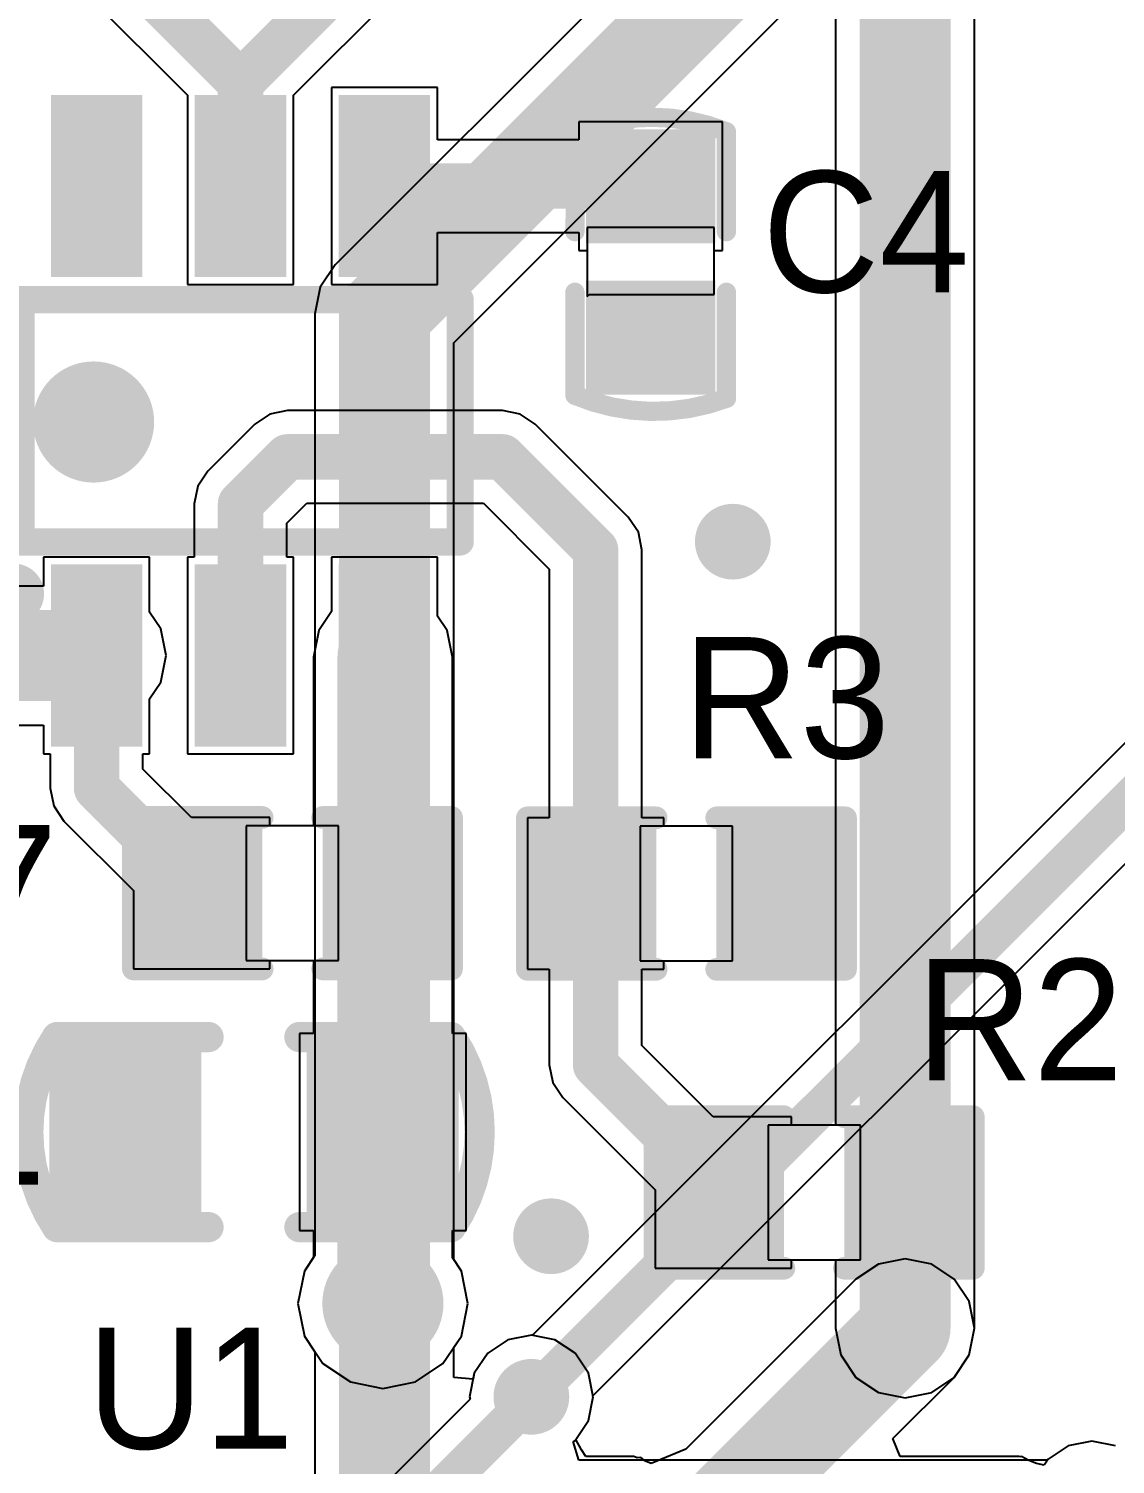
# Model space of a CAD drawing. Extents: x 10.58 to 11.54, y 9.91 to 15.27.
# Drawn here: x 10.8907 to 11.1731, y 11.0794 to 11.4526 of the extents above; entities that cross this region are included whole.
import ezdxf

# ---------------------------------------------------------------- set-up
doc = ezdxf.new("R2010")
doc.units = 0
doc.layers.get('0').update_dxf_attribs({"linetype": 'CONTINUOUS'})
for name, color, linetype in [('BOTTOMLAYER', 5, 'CONTINUOUS'), ('MULTILAYER', 9, 'CONTINUOUS'), ('TOPLAYER', 1, 'CONTINUOUS'), ('TOPOVERLAY', 2, 'CONTINUOUS'), ('TOPPASTE', 8, 'CONTINUOUS'), ('TOPSOLDER', 216, 'CONTINUOUS'), ('VIAHOLELAYER', 16, 'CONTINUOUS')]:
    doc.layers.add(name, color=color, linetype=linetype)

# ---------------------------------------------------------------- blocks, each defined once
blk = doc.blocks.new('R_0402_9')
at = {"layer": 'TOPLAYER'}
for p, q in [((0.017, 0.0175), (-0.007, 0.0175)), ((-0.007, 0.0175), (-0.007, -0.0175)), ((0.017, -0.0175), (0.017, 0.0175)), ((-0.007, -0.0175), (0.017, -0.0175))]:
    blk.add_line(p, q, dxfattribs=at)
for points in [[(-0.006811, -0.01378), (-0.006811, 0.01378), (-0.030433, -0.01378), (-0.030433, 0.01378)], [(0.040433, -0.01378), (0.040433, 0.01378), (0.016811, -0.01378), (0.016811, 0.01378)]]:
    blk.add_solid(points, dxfattribs=at)
at = {"layer": 'TOPOVERLAY', "const_width": 0.005906}
for points in [[(-0.036339, -0.019685), (-0.036339, 0.019685)], [(-0.036339, 0.019685), (-0.002874, 0.019685)], [(0.012874, 0.019685), (0.046339, 0.019685)], [(0.046339, -0.019685), (0.046339, 0.019685)], [(-0.036339, -0.019685), (-0.002874, -0.019685)], [(0.012874, -0.019685), (0.046339, -0.019685)]]:
    blk.add_lwpolyline(points, dxfattribs=at)
at = {"layer": 'TOPOVERLAY', "const_width": 0.002953}
for points in [[(-0.037815, 0.019685, 1), (-0.034862, 0.019685, 1)], [(-0.037815, 0.019685, 1), (-0.034862, 0.019685, 1)], [(-0.00435, 0.019685, 1), (-0.001398, 0.019685, 1)], [(0.011398, 0.019685, 1), (0.01435, 0.019685, 1)], [(0.044862, 0.019685, 1), (0.047815, 0.019685, 1)], [(0.044862, 0.019685, 1), (0.047815, 0.019685, 1)], [(-0.037815, -0.019685, 1), (-0.034862, -0.019685, 1)], [(-0.037815, -0.019685, 1), (-0.034862, -0.019685, 1)], [(-0.00435, -0.019685, 1), (-0.001398, -0.019685, 1)], [(0.011398, -0.019685, 1), (0.01435, -0.019685, 1)], [(0.044862, -0.019685, 1), (0.047815, -0.019685, 1)], [(0.044862, -0.019685, 1), (0.047815, -0.019685, 1)]]:
    blk.add_lwpolyline(points, format="xyb", close=True, dxfattribs=at)
at = {"layer": 'TOPPASTE'}
for points in [[(-0.006811, -0.01378), (-0.006811, 0.01378), (-0.030433, -0.01378), (-0.030433, 0.01378)], [(0.040433, -0.01378), (0.040433, 0.01378), (0.016811, -0.01378), (0.016811, 0.01378)]]:
    blk.add_solid(points, dxfattribs=at)
at = {"layer": 'TOPSOLDER'}
for points in [[(-0.002811, -0.01778), (-0.002811, 0.01778), (-0.034433, -0.01778), (-0.034433, 0.01778)], [(0.044433, -0.01778), (0.044433, 0.01778), (0.012811, -0.01778), (0.012811, 0.01778)]]:
    blk.add_solid(points, dxfattribs=at)
blk = doc.blocks.new('C_0603_14')
at = {"layer": 'TOPLAYER'}
for points in [[(-0.017717, -0.019685), (-0.017717, 0.019685), (-0.049213, -0.019685), (-0.049213, 0.019685)], [(0.049213, -0.019685), (0.049213, 0.019685), (0.017717, -0.019685), (0.017717, 0.019685)]]:
    blk.add_solid(points, dxfattribs=at)
at = {"layer": 'TOPOVERLAY', "const_width": 0.007874}
for points in [[(-0.051181, -0.024708, -0.302775), (-0.051181, 0.024708)], [(0.051181, 0.024708, -0.302775), (0.051181, -0.024708)]]:
    blk.add_lwpolyline(points, format="xyb", dxfattribs=at)
at = {"layer": 'TOPOVERLAY', "const_width": 0.003937}
for points in [[(-0.05315, 0.024708, 1), (-0.049213, 0.024708, 1)], [(-0.05315, 0.024708, 1), (-0.049213, 0.024708, 1)], [(-0.01378, 0.024708, 1), (-0.009843, 0.024708, 1)], [(0.009843, 0.024708, 1), (0.01378, 0.024708, 1)], [(0.049213, 0.024708, 1), (0.05315, 0.024708, 1)], [(0.049213, 0.024708, 1), (0.05315, 0.024708, 1)], [(-0.05315, -0.024708, 1), (-0.049213, -0.024708, 1)], [(-0.05315, -0.024708, 1), (-0.049213, -0.024708, 1)], [(-0.01378, -0.024708, 1), (-0.009843, -0.024708, 1)], [(0.009843, -0.024708, 1), (0.01378, -0.024708, 1)], [(0.049213, -0.024708, 1), (0.05315, -0.024708, 1)], [(0.049213, -0.024708, 1), (0.05315, -0.024708, 1)]]:
    blk.add_lwpolyline(points, format="xyb", close=True, dxfattribs=at)
at = {"layer": 'TOPOVERLAY', "const_width": 0.007874}
for points in [[(-0.011811, 0.024708), (-0.051181, 0.024708)], [(0.051181, 0.024708), (0.011811, 0.024708)], [(-0.011811, -0.024708), (-0.051181, -0.024708)], [(0.051181, -0.024708), (0.011811, -0.024708)]]:
    blk.add_lwpolyline(points, dxfattribs=at)
at = {"layer": 'TOPPASTE'}
for points in [[(-0.017717, -0.019685), (-0.017717, 0.019685), (-0.049213, -0.019685), (-0.049213, 0.019685)], [(0.049213, -0.019685), (0.049213, 0.019685), (0.017717, -0.019685), (0.017717, 0.019685)]]:
    blk.add_solid(points, dxfattribs=at)
at = {"layer": 'TOPSOLDER'}
for points in [[(-0.013717, -0.023685), (-0.013717, 0.023685), (-0.053213, -0.023685), (-0.053213, 0.023685)], [(0.053213, -0.023685), (0.053213, 0.023685), (0.013717, -0.023685), (0.013717, 0.023685)]]:
    blk.add_solid(points, dxfattribs=at)
blk = doc.blocks.new('C_0402_17')
at = {"layer": 'TOPLAYER'}
for p, q in [((0.008518, 0.0165), (-0.008982, 0.0165)), ((-0.008982, 0.0165), (-0.008982, -0.0165)), ((0.008518, -0.016), (0.008518, 0.0165)), ((-0.008982, -0.0165), (0.009018, -0.0165)), ((0.009018, -0.0165), (0.008518, -0.016))]:
    blk.add_line(p, q, dxfattribs=at)
for points in [[(-0.00884, -0.012795), (-0.00884, 0.012795), (-0.030494, -0.012795), (-0.030494, 0.012795)], [(0.03053, -0.012795), (0.03053, 0.012795), (0.008876, -0.012795), (0.008876, 0.012795)]]:
    blk.add_solid(points, dxfattribs=at)
at = {"layer": 'TOPOVERLAY', "const_width": 0.005}
for points in [[(-0.03382, -0.019341, -0.193022), (-0.033854, 0.01965)], [(0.035464, 0.019716, -0.191665), (0.034708, -0.019637)]]:
    blk.add_lwpolyline(points, format="xyb", dxfattribs=at)
at = {"layer": 'TOPOVERLAY', "const_width": 0.0025}
for points in [[(-0.035104, 0.01965, 1), (-0.032604, 0.01965, 1)], [(-0.03509, 0.019685, 1), (-0.03259, 0.019685, 1)], [(-0.009106, 0.019685, 1), (-0.006606, 0.019685, 1)], [(0.006642, 0.019685, 1), (0.009142, 0.019685, 1)], [(0.034214, 0.019716, 1), (0.036714, 0.019716, 1)], [(0.034225, 0.019685, 1), (0.036726, 0.019685, 1)], [(-0.03509, -0.019291, 1), (-0.03259, -0.019291, 1)], [(-0.03507, -0.019341, 1), (-0.03257, -0.019341, 1)], [(-0.009106, -0.019685, 1), (-0.006606, -0.019685, 1)], [(0.006642, -0.019685, 1), (0.009142, -0.019685, 1)], [(0.033438, -0.019685, 1), (0.035938, -0.019685, 1)], [(0.033458, -0.019637, 1), (0.035958, -0.019637, 1)]]:
    blk.add_lwpolyline(points, format="xyb", close=True, dxfattribs=at)
at = {"layer": 'TOPOVERLAY', "const_width": 0.005}
for points in [[(-0.007856, 0.019685), (-0.03384, 0.019685)], [(0.035476, 0.019685), (0.007892, 0.019685)], [(-0.007856, -0.019685), (-0.03384, -0.019291)], [(0.034688, -0.019685), (0.007892, -0.019685)]]:
    blk.add_lwpolyline(points, dxfattribs=at)
at = {"layer": 'TOPPASTE'}
for points in [[(-0.00884, -0.012795), (-0.00884, 0.012795), (-0.030494, -0.012795), (-0.030494, 0.012795)], [(0.03053, -0.012795), (0.03053, 0.012795), (0.008876, -0.012795), (0.008876, 0.012795)]]:
    blk.add_solid(points, dxfattribs=at)
at = {"layer": 'TOPSOLDER'}
for points in [[(-0.00484, -0.016795), (-0.00484, 0.016795), (-0.034494, -0.016795), (-0.034494, 0.016795)], [(0.03453, -0.016795), (0.03453, 0.016795), (0.004876, -0.016795), (0.004876, 0.016795)]]:
    blk.add_solid(points, dxfattribs=at)
blk = doc.blocks.new('R_0402_32')
at = {"layer": 'TOPLAYER'}
for p, q in [((0.017, 0.0175), (-0.007, 0.0175)), ((-0.007, 0.0175), (-0.007, -0.0175)), ((0.017, -0.0175), (0.017, 0.0175)), ((-0.007, -0.0175), (0.017, -0.0175))]:
    blk.add_line(p, q, dxfattribs=at)
for points in [[(-0.006811, -0.01378), (-0.006811, 0.01378), (-0.030433, -0.01378), (-0.030433, 0.01378)], [(0.040433, -0.01378), (0.040433, 0.01378), (0.016811, -0.01378), (0.016811, 0.01378)]]:
    blk.add_solid(points, dxfattribs=at)
at = {"layer": 'TOPOVERLAY', "const_width": 0.005906}
for points in [[(-0.036339, 0.019685), (-0.036339, -0.019685)], [(-0.002874, 0.019685), (-0.036339, 0.019685)], [(0.046339, 0.019685), (0.012874, 0.019685)], [(0.046339, 0.019685), (0.046339, -0.019685)], [(-0.002874, -0.019685), (-0.036339, -0.019685)], [(0.046339, -0.019685), (0.012874, -0.019685)]]:
    blk.add_lwpolyline(points, dxfattribs=at)
at = {"layer": 'TOPOVERLAY', "const_width": 0.002953}
for points in [[(-0.037815, 0.019685, 1), (-0.034862, 0.019685, 1)], [(-0.037815, 0.019685, 1), (-0.034862, 0.019685, 1)], [(-0.00435, 0.019685, 1), (-0.001398, 0.019685, 1)], [(0.011398, 0.019685, 1), (0.01435, 0.019685, 1)], [(0.044862, 0.019685, 1), (0.047815, 0.019685, 1)], [(0.044862, 0.019685, 1), (0.047815, 0.019685, 1)], [(-0.037815, -0.019685, 1), (-0.034862, -0.019685, 1)], [(-0.037815, -0.019685, 1), (-0.034862, -0.019685, 1)], [(-0.00435, -0.019685, 1), (-0.001398, -0.019685, 1)], [(0.011398, -0.019685, 1), (0.01435, -0.019685, 1)], [(0.044862, -0.019685, 1), (0.047815, -0.019685, 1)], [(0.044862, -0.019685, 1), (0.047815, -0.019685, 1)]]:
    blk.add_lwpolyline(points, format="xyb", close=True, dxfattribs=at)
at = {"layer": 'TOPPASTE'}
for points in [[(-0.006811, -0.01378), (-0.006811, 0.01378), (-0.030433, -0.01378), (-0.030433, 0.01378)], [(0.040433, -0.01378), (0.040433, 0.01378), (0.016811, -0.01378), (0.016811, 0.01378)]]:
    blk.add_solid(points, dxfattribs=at)
at = {"layer": 'TOPSOLDER'}
for points in [[(-0.002811, -0.01778), (-0.002811, 0.01778), (-0.034433, -0.01778), (-0.034433, 0.01778)], [(0.044433, -0.01778), (0.044433, 0.01778), (0.012811, -0.01778), (0.012811, 0.01778)]]:
    blk.add_solid(points, dxfattribs=at)
blk = doc.blocks.new('R_0402_33')
at = {"layer": 'TOPLAYER'}
for p, q in [((0.017, 0.0175), (-0.007, 0.0175)), ((-0.007, 0.0175), (-0.007, -0.0175)), ((0.017, -0.0175), (0.017, 0.0175)), ((-0.007, -0.0175), (0.017, -0.0175))]:
    blk.add_line(p, q, dxfattribs=at)
for points in [[(-0.006811, -0.01378), (-0.006811, 0.01378), (-0.030433, -0.01378), (-0.030433, 0.01378)], [(0.040433, -0.01378), (0.040433, 0.01378), (0.016811, -0.01378), (0.016811, 0.01378)]]:
    blk.add_solid(points, dxfattribs=at)
at = {"layer": 'TOPOVERLAY', "const_width": 0.005906}
for points in [[(-0.036339, -0.019685), (-0.036339, 0.019685)], [(-0.036339, 0.019685), (-0.002874, 0.019685)], [(0.012874, 0.019685), (0.046339, 0.019685)], [(0.046339, -0.019685), (0.046339, 0.019685)], [(-0.036339, -0.019685), (-0.002874, -0.019685)], [(0.012874, -0.019685), (0.046339, -0.019685)]]:
    blk.add_lwpolyline(points, dxfattribs=at)
at = {"layer": 'TOPOVERLAY', "const_width": 0.002953}
for points in [[(-0.037815, 0.019685, 1), (-0.034862, 0.019685, 1)], [(-0.037815, 0.019685, 1), (-0.034862, 0.019685, 1)], [(-0.00435, 0.019685, 1), (-0.001398, 0.019685, 1)], [(0.011398, 0.019685, 1), (0.01435, 0.019685, 1)], [(0.044862, 0.019685, 1), (0.047815, 0.019685, 1)], [(0.044862, 0.019685, 1), (0.047815, 0.019685, 1)], [(-0.037815, -0.019685, 1), (-0.034862, -0.019685, 1)], [(-0.037815, -0.019685, 1), (-0.034862, -0.019685, 1)], [(-0.00435, -0.019685, 1), (-0.001398, -0.019685, 1)], [(0.011398, -0.019685, 1), (0.01435, -0.019685, 1)], [(0.044862, -0.019685, 1), (0.047815, -0.019685, 1)], [(0.044862, -0.019685, 1), (0.047815, -0.019685, 1)]]:
    blk.add_lwpolyline(points, format="xyb", close=True, dxfattribs=at)
at = {"layer": 'TOPPASTE'}
for points in [[(-0.006811, -0.01378), (-0.006811, 0.01378), (-0.030433, -0.01378), (-0.030433, 0.01378)], [(0.040433, -0.01378), (0.040433, 0.01378), (0.016811, -0.01378), (0.016811, 0.01378)]]:
    blk.add_solid(points, dxfattribs=at)
at = {"layer": 'TOPSOLDER'}
for points in [[(-0.002811, -0.01778), (-0.002811, 0.01778), (-0.034433, -0.01778), (-0.034433, 0.01778)], [(0.044433, -0.01778), (0.044433, 0.01778), (0.012811, -0.01778), (0.012811, 0.01778)]]:
    blk.add_solid(points, dxfattribs=at)
blk = doc.blocks.new('SOT_23_6L_58')
at = {"layer": 'TOPLAYER'}
for points in [[(-0.045276, 0.080709), (-0.045276, 0.041339), (-0.029528, 0.080709), (-0.029528, 0.041339)], [(-0.007874, 0.080709), (-0.007874, 0.041339), (0.007874, 0.080709), (0.007874, 0.041339)], [(0.029528, 0.080709), (0.029528, 0.041339), (0.045276, 0.080709), (0.045276, 0.041339)], [(-0.045276, -0.041339), (-0.045276, -0.080709), (-0.029528, -0.041339), (-0.029528, -0.080709)], [(-0.007874, -0.041339), (-0.007874, -0.080709), (0.007874, -0.041339), (0.007874, -0.080709)], [(0.029528, -0.041339), (0.029528, -0.080709), (0.045276, -0.041339), (0.045276, -0.080709)]]:
    blk.add_solid(points, dxfattribs=at)
at = {"layer": 'TOPOVERLAY', "const_width": 0.007087}
for points in [[(-0.057087, 0.031496), (0.057087, 0.031496)], [(-0.057087, -0.031496), (-0.057087, 0.031496)], [(0.057087, -0.031496), (0.057087, 0.031496)], [(-0.057087, -0.031496), (0.057087, -0.031496)]]:
    blk.add_lwpolyline(points, dxfattribs=at)
at = {"layer": 'TOPOVERLAY'}
for points, const_width in [([(-0.058858, 0.031496, 1), (-0.055315, 0.031496, 1)], 0.003543), ([(-0.058858, 0.031496, 1), (-0.055315, 0.031496, 1)], 0.003543), ([(0.055315, 0.031496, 1), (0.058858, 0.031496, 1)], 0.003543), ([(0.055315, 0.031496, 1), (0.058858, 0.031496, 1)], 0.003543), ([(-0.058858, -0.031496, 1), (-0.055315, -0.031496, 1)], 0.003543), ([(-0.058858, -0.031496, 1), (-0.055315, -0.031496, 1)], 0.003543), ([(0.055315, -0.031496, 1), (0.058858, -0.031496, 1)], 0.003543), ([(0.055315, -0.031496, 1), (0.058858, -0.031496, 1)], 0.003543), ([(-0.055, -0.045, 1), (-0.062874, -0.045, 1)], 0.007874), ([(-0.064842, -0.045, 1), (-0.060906, -0.045, 1)], 0.003937), ([(-0.056968, -0.045, 1), (-0.053032, -0.045, 1)], 0.003937)]:
    blk.add_lwpolyline(points, format="xyb", close=True, dxfattribs=dict(at, const_width=const_width))
at = {"layer": 'TOPPASTE'}
for points in [[(-0.045276, 0.080709), (-0.045276, 0.041339), (-0.029528, 0.080709), (-0.029528, 0.041339)], [(-0.007874, 0.080709), (-0.007874, 0.041339), (0.007874, 0.080709), (0.007874, 0.041339)], [(0.029528, 0.080709), (0.029528, 0.041339), (0.045276, 0.080709), (0.045276, 0.041339)], [(-0.045276, -0.041339), (-0.045276, -0.080709), (-0.029528, -0.041339), (-0.029528, -0.080709)], [(-0.007874, -0.041339), (-0.007874, -0.080709), (0.007874, -0.041339), (0.007874, -0.080709)], [(0.029528, -0.041339), (0.029528, -0.080709), (0.045276, -0.041339), (0.045276, -0.080709)]]:
    blk.add_solid(points, dxfattribs=at)
at = {"layer": 'TOPSOLDER'}
for points in [[(-0.049276, 0.084709), (-0.049276, 0.037339), (-0.025528, 0.084709), (-0.025528, 0.037339)], [(-0.011874, 0.084709), (-0.011874, 0.037339), (0.011874, 0.084709), (0.011874, 0.037339)], [(0.025528, 0.084709), (0.025528, 0.037339), (0.049276, 0.084709), (0.049276, 0.037339)], [(-0.049276, -0.037339), (-0.049276, -0.084709), (-0.025528, -0.037339), (-0.025528, -0.084709)], [(-0.011874, -0.037339), (-0.011874, -0.084709), (0.011874, -0.037339), (0.011874, -0.084709)], [(0.025528, -0.037339), (0.025528, -0.084709), (0.049276, -0.037339), (0.049276, -0.084709)]]:
    blk.add_solid(points, dxfattribs=at)

msp = doc.modelspace()

# ---------------------------------------------------------------- linework, layer by layer
at = {"layer": 'BOTTOMLAYER'}
for p, q in [((11.141255, 11.562117), (10.970389, 11.391251)), ((11.001226, 11.370996), (11.16151, 11.531281)), ((10.970389, 11.391251), (10.966473, 11.385391)), ((10.966473, 11.385391), (10.965098, 11.378479)), ((10.965098, 11.378479), (10.965098, 11.378479)), ((10.965098, 11.378479), (10.965098, 11.378479)), ((10.965098, 11.378479), (10.965098, 11.378478)), ((10.965098, 11.378478), (10.965098, 11.378478)), ((10.965098, 11.378478), (10.965098, 11.133773)), ((11.001226, 11.132581), (11.001226, 11.370996)), ((11.190782, 11.282139), (11.021627, 11.112984)), ((11.037352, 11.097259), (11.206508, 11.266414)), ((10.965098, 11.133773), (10.962366, 11.129685)), ((11.003161, 11.129685), (11.001226, 11.132581)), ((11.11157, 11.1315), (11.105709, 11.127584)), ((11.118482, 11.132875), (11.11157, 11.1315)), ((11.125395, 11.1315), (11.118482, 11.132875)), ((11.131255, 11.127584), (11.125395, 11.1315)), ((10.962366, 11.129685), (10.960686, 11.121236)), ((11.004841, 11.121236), (11.003161, 11.129685)), ((11.105709, 11.127584), (11.061463, 11.083338)), ((11.135171, 11.121724), (11.131255, 11.127584)), ((10.960686, 11.121236), (10.962366, 11.112787)), ((11.003161, 11.112787), (11.004841, 11.121236)), ((11.136546, 11.114812), (11.135171, 11.121724)), ((10.962366, 11.112787), (10.965098, 11.108699)), ((11.001226, 11.109891), (11.003161, 11.112787)), ((11.021351, 11.113039), (11.015206, 11.111817)), ((11.021627, 11.112984), (11.021351, 11.113039)), ((11.135171, 11.107899), (11.136546, 11.114812)), ((11.001226, 11.102033), (11.001226, 11.109891)), ((11.015206, 11.111817), (11.009997, 11.108336)), ((10.965098, 11.108699), (10.965098, 10.544087)), ((11.009997, 11.108336), (11.006517, 11.103127)), ((11.131255, 11.102039), (11.135171, 11.107899)), ((11.006201, 11.101543), (11.001226, 11.102033)), ((11.006517, 11.103127), (11.006201, 11.101543)), ((11.115329, 11.086112), (11.131255, 11.102039)), ((11.036185, 11.090838), (11.037407, 11.096982)), ((11.037407, 11.096982), (11.037352, 11.097259)), ((11.032887, 11.085902), (11.036185, 11.090838)), ((11.034349, 11.083168), (11.032887, 11.085902)), ((11.035468, 11.081493), (11.034349, 11.083168)), ((11.061463, 11.083338), (11.052488, 11.079621)), ((11.117242, 11.081493), (11.115329, 11.086112)), ((11.160876, 11.084258), (11.155667, 11.080777)), ((11.16702, 11.08548), (11.160876, 11.084258)), ((11.173165, 11.084258), (11.16702, 11.08548)), ((11.047968, 11.081493), (11.035468, 11.081493)), ((11.048862, 11.081123), (11.047968, 11.081493)), ((11.049824, 11.081217), (11.048862, 11.081123)), ((11.051038, 11.080221), (11.049824, 11.081217)), ((11.052488, 11.079621), (11.051038, 11.080221)), ((11.052488, 11.079621), (11.052488, 11.079621)), ((11.052488, 11.079621), (11.052488, 11.079621)), ((11.148152, 11.081493), (11.117242, 11.081493)), ((11.14846, 11.081365), (11.148152, 11.081493)), ((11.148779, 11.081462), (11.14846, 11.081365)), ((11.15068, 11.080446), (11.148779, 11.081462)), ((11.152672, 11.079621), (11.15068, 11.080446)), ((11.154599, 11.079238), (11.152672, 11.079621)), ((11.152672, 11.079621), (11.152672, 11.079621)), ((11.152672, 11.079621), (11.152672, 11.079621)), ((11.152672, 11.079621), (11.152672, 11.079621)), ((11.152672, 11.079621), (11.152672, 11.079621)), ((11.155667, 11.080777), (11.154634, 11.079231))]:
    msp.add_line(p, q, dxfattribs=at)
for points, const_width in [([(10.983162, 11.378478), (11.154028, 11.549345)], 0.023622), ([(10.983162, 10.544087), (10.983162, 11.378478)], 0.023622), ([(11.021351, 11.096982), (11.206784, 11.282416)], 0.01), ([(11.066138, 11.062468), (11.118482, 11.114812)], 0.023622)]:
    msp.add_lwpolyline(points, dxfattribs=dict(at, const_width=const_width))
for points, const_width in [([(10.977256, 11.378478, 1), (10.989067, 11.378478, 1)], 0.011811), ([(10.977256, 11.378478, 1), (10.989067, 11.378478, 1)], 0.011811), ([(10.899693, 11.35037, 1), (10.915441, 11.35037, 1)], 0.015748), ([(11.068787, 11.319268, 1), (11.07863, 11.319268, 1)], 0.009843), ([(11.021548, 11.138715, 1), (11.03139, 11.138715, 1)], 0.009843), ([(10.974889, 11.121236, 1), (10.990638, 11.121236, 1)], 0.015748), ([(11.112577, 11.114812, 1), (11.124388, 11.114812, 1)], 0.011811), ([(11.113561, 11.114812, 1), (11.123404, 11.114812, 1)], 0.009843), ([(11.01643, 11.096982, 1), (11.026272, 11.096982, 1)], 0.009843), ([(11.018851, 11.096982, 1), (11.023851, 11.096982, 1)], 0.005)]:
    msp.add_lwpolyline(points, format="xyb", close=True, dxfattribs=dict(at, const_width=const_width))
at = {"layer": 'MULTILAYER'}
for points, const_width in [([(10.899693, 11.35037, 1), (10.915441, 11.35037, 1)], 0.015748), ([(11.068787, 11.319268, 1), (11.07863, 11.319268, 1)], 0.009843), ([(11.021548, 11.138715, 1), (11.03139, 11.138715, 1)], 0.009843), ([(10.974889, 11.121236, 1), (10.990638, 11.121236, 1)], 0.015748), ([(11.113561, 11.114812, 1), (11.123404, 11.114812, 1)], 0.009843), ([(11.01643, 11.096982, 1), (11.026272, 11.096982, 1)], 0.009843)]:
    msp.add_lwpolyline(points, format="xyb", close=True, dxfattribs=dict(at, const_width=const_width))
at = {"layer": 'TOPLAYER'}
for p, q in [((11.136546, 11.150094), (11.136546, 11.594339)), ((11.100419, 11.586857), (11.100419, 11.167594)), ((10.901404, 11.46588), (10.931981, 11.435303)), ((10.95954, 11.435303), (10.990117, 11.46588)), ((10.931981, 11.435303), (10.931981, 11.386128)), ((10.95954, 11.386128), (10.95954, 11.435303)), ((10.996942, 11.437309), (10.969383, 11.437309)), ((10.969383, 11.437309), (10.969383, 11.386128)), ((10.996942, 11.42376), (10.996942, 11.437309)), ((11.071061, 11.428394), (11.03366, 11.428394)), ((11.03366, 11.428394), (11.03366, 11.42376)), ((11.071061, 11.394929), (11.071061, 11.428394)), ((11.03366, 11.42376), (10.996942, 11.42376)), ((10.996942, 11.386128), (10.996942, 11.399676)), ((10.996942, 11.399676), (11.03366, 11.399676)), ((11.03366, 11.399676), (11.03366, 11.394929)), ((11.03366, 11.394929), (11.03586, 11.394929)), ((11.03586, 11.394929), (11.03586, 11.382976)), ((11.06886, 11.383476), (11.06886, 11.394929)), ((11.06886, 11.394929), (11.071061, 11.394929)), ((10.931981, 11.386128), (10.95954, 11.386128)), ((10.969383, 11.386128), (10.996942, 11.386128)), ((11.03586, 11.382976), (11.03636, 11.383476)), ((11.03636, 11.383476), (11.06886, 11.383476)), ((10.953361, 11.352441), (10.951797, 11.351395)), ((10.95797, 11.353357), (10.953361, 11.352441)), ((11.013865, 11.353357), (10.95797, 11.353357)), ((11.013866, 11.353357), (11.013865, 11.353357)), ((11.018474, 11.352441), (11.013866, 11.353357)), ((11.022381, 11.34983), (11.018474, 11.352441)), ((10.949454, 11.34983), (10.937245, 11.337621)), ((10.949455, 11.34983), (10.949454, 11.34983)), ((10.951797, 11.351395), (10.949455, 11.34983)), ((11.046553, 11.325658), (11.022381, 11.34983)), ((10.937245, 11.337621), (10.934635, 11.333714)), ((10.934635, 11.333714), (10.933718, 11.329105)), ((10.957803, 11.324117), (10.962958, 11.329272)), ((10.962958, 11.329272), (11.008878, 11.329272)), ((11.008878, 11.329272), (11.025996, 11.312154)), ((10.933718, 11.329105), (10.933718, 11.329105)), ((10.933718, 11.329105), (10.933718, 11.315261)), ((11.046554, 11.325658), (11.046553, 11.325658)), ((11.049164, 11.321751), (11.046554, 11.325658)), ((10.957803, 11.315261), (10.957803, 11.324117)), ((11.050081, 11.317142), (11.049164, 11.321751)), ((10.922138, 11.315261), (10.894579, 11.315261)), ((10.894579, 11.315261), (10.894579, 11.307734)), ((10.922138, 11.300937), (10.922138, 11.315261)), ((10.933718, 11.315261), (10.931981, 11.315261)), ((10.931981, 11.315261), (10.931981, 11.26408)), ((10.95954, 11.315261), (10.957803, 11.315261)), ((10.95954, 11.26408), (10.95954, 11.315261)), ((10.996942, 11.315261), (10.969383, 11.315261)), ((10.969383, 11.315261), (10.969383, 11.301135)), ((10.996942, 11.299942), (10.996942, 11.315261)), ((11.050081, 11.247479), (11.050081, 11.317142)), ((11.050081, 11.317142), (11.050081, 11.317142)), ((11.025996, 11.312154), (11.025996, 11.247479)), ((10.894579, 11.307734), (10.883877, 11.307734)), ((10.925047, 11.296583), (10.922138, 11.300937)), ((10.969383, 11.301135), (10.966075, 11.296185)), ((10.999452, 11.296185), (10.996942, 11.299942)), ((10.926422, 11.289671), (10.925047, 11.296583)), ((10.966075, 11.296185), (10.9647, 11.289272)), ((11.000827, 11.289272), (10.999452, 11.296185)), ((10.925047, 11.282758), (10.926422, 11.289671)), ((10.9647, 11.289272), (10.9647, 11.245394)), ((11.000827, 11.191385), (11.000827, 11.289272)), ((10.922138, 11.278404), (10.925047, 11.282758)), ((10.922138, 11.26408), (10.922138, 11.278404)), ((10.876395, 11.271607), (10.894579, 11.271607)), ((10.894579, 11.271607), (10.894579, 11.26408)), ((10.894579, 11.26408), (10.896316, 11.26408)), ((10.896316, 11.26408), (10.896316, 11.255174)), ((10.920401, 11.260162), (10.920401, 11.26408)), ((10.920401, 11.26408), (10.922138, 11.26408)), ((10.931981, 11.26408), (10.95954, 11.26408)), ((10.932984, 11.247579), (10.920401, 11.260162)), ((10.896316, 11.255174), (10.896316, 11.255174)), ((10.896316, 11.255174), (10.897233, 11.250566)), ((10.897233, 11.250566), (10.899843, 11.246659)), ((10.953355, 11.247579), (10.932984, 11.247579)), ((10.953355, 11.245394), (10.953355, 11.247579)), ((11.025996, 11.247479), (11.020322, 11.247479)), ((11.020322, 11.247479), (11.020322, 11.208109)), ((11.055755, 11.247479), (11.050081, 11.247479)), ((11.055755, 11.245294), (11.055755, 11.247479)), ((10.899843, 11.246659), (10.917922, 11.22858)), ((10.9647, 11.245394), (10.953355, 11.245394)), ((11.07366, 11.245294), (11.055755, 11.245294)), ((11.07366, 11.210294), (11.07366, 11.245294)), ((10.917922, 11.22858), (10.917922, 11.208209)), ((10.953355, 11.208209), (10.953355, 11.210394)), ((10.953355, 11.210394), (10.9647, 11.210394)), ((10.9647, 11.210394), (10.9647, 11.191385)), ((11.055755, 11.208109), (11.055755, 11.210294)), ((11.055755, 11.210294), (11.07366, 11.210294)), ((10.917922, 11.208209), (10.953355, 11.208209)), ((11.020322, 11.208109), (11.025996, 11.208109)), ((11.025996, 11.208109), (11.025996, 11.183295)), ((11.050081, 11.188282), (11.050081, 11.208109)), ((11.050081, 11.208109), (11.055755, 11.208109)), ((10.9647, 11.191385), (10.961071, 11.191385)), ((10.961071, 11.191385), (10.961071, 11.140204)), ((11.004378, 11.191385), (11.000827, 11.191385)), ((11.004378, 11.140204), (11.004378, 11.191385)), ((11.068584, 11.169779), (11.050081, 11.188282)), ((11.025996, 11.183295), (11.025996, 11.183294)), ((11.025996, 11.183294), (11.026913, 11.178686)), ((11.026913, 11.178686), (11.029523, 11.174779)), ((11.029523, 11.174779), (11.053522, 11.15078)), ((11.088955, 11.169779), (11.068584, 11.169779)), ((11.088955, 11.167594), (11.088955, 11.169779)), ((11.100419, 11.167594), (11.088955, 11.167594)), ((11.053522, 11.15078), (11.053522, 11.130409)), ((11.136546, 11.114812), (11.136546, 11.150094)), ((10.961071, 11.140204), (10.9647, 11.140204)), ((10.9647, 11.140204), (10.9647, 11.133177)), ((11.000827, 11.133177), (11.000827, 11.140204)), ((11.000827, 11.140204), (11.004378, 11.140204)), ((10.9647, 11.133177), (10.962366, 11.129685)), ((11.003161, 11.129685), (11.000827, 11.133177)), ((11.088955, 11.130409), (11.088955, 11.132594)), ((11.088955, 11.132594), (11.100419, 11.132594)), ((11.100419, 11.132594), (11.100419, 11.114812)), ((10.962366, 11.129685), (10.960686, 11.121236)), ((11.004841, 11.121236), (11.003161, 11.129685)), ((11.053522, 11.130409), (11.088955, 11.130409)), ((10.960686, 11.121236), (10.962366, 11.112787)), ((11.003161, 11.112787), (11.004841, 11.121236)), ((10.962366, 11.112787), (10.967152, 11.105625)), ((10.998375, 11.105625), (11.003161, 11.112787)), ((11.021351, 11.113039), (11.015206, 11.111817)), ((11.027496, 11.111817), (11.021351, 11.113039)), ((11.100419, 11.114812), (11.101794, 11.107899)), ((11.135171, 11.107899), (11.136546, 11.114812)), ((11.015206, 11.111817), (11.009997, 11.108336)), ((11.032705, 11.108336), (11.027496, 11.111817)), ((10.967152, 11.105625), (10.974315, 11.100839)), ((10.991212, 11.100839), (10.998375, 11.105625)), ((11.009997, 11.108336), (11.006517, 11.103127)), ((11.036185, 11.103127), (11.032705, 11.108336)), ((11.101794, 11.107899), (11.105709, 11.102039)), ((11.131255, 11.102039), (11.135171, 11.107899)), ((11.006517, 11.103127), (11.005294, 11.096982)), ((11.037407, 11.096982), (11.036185, 11.103127)), ((11.105709, 11.102039), (11.11157, 11.098123)), ((11.125395, 11.098123), (11.131255, 11.102039)), ((10.974315, 11.100839), (10.982764, 11.099158)), ((10.982764, 11.099158), (10.991212, 11.100839)), ((11.11157, 11.098123), (11.118482, 11.096748)), ((11.118482, 11.096748), (11.125395, 11.098123)), ((11.005415, 11.096377), (10.961059, 11.052021)), ((11.005294, 11.096982), (11.005415, 11.096377)), ((11.036185, 11.090838), (11.037407, 11.096982)), ((11.032705, 11.085629), (11.036185, 11.090838)), ((11.032253, 11.085327), (11.032705, 11.085629)), ((11.033705, 11.080543), (11.032253, 11.085327)), ((11.160876, 11.084258), (11.155667, 11.080777)), ((11.16702, 11.08548), (11.160876, 11.084258)), ((11.173165, 11.084258), (11.16702, 11.08548)), ((11.15551, 11.080543), (11.033705, 11.080543)), ((11.155667, 11.080777), (11.15551, 11.080543))]:
    msp.add_line(p, q, dxfattribs=at)
for points, const_width in [([(11.118482, 11.150094), (11.118482, 11.594339)], 0.023622), ([(10.908359, 11.475956), (10.94576, 11.438554)], 0.011811), ([(10.94576, 11.438554), (10.983162, 11.475956)], 0.011811), ([(10.94576, 11.411718), (10.94576, 11.438554)], 0.011811), ([(10.983162, 11.411718), (11.052304, 11.411718)], 0.011811), ([(10.94576, 11.329105), (10.95797, 11.341315)], 0.011811), ([(10.95797, 11.341315), (11.013866, 11.341315)], 0.011811), ([(11.013866, 11.341315), (11.038038, 11.317142)], 0.011811), ([(10.94576, 11.289671), (10.94576, 11.329105)], 0.011811), ([(11.038038, 11.183294), (11.038038, 11.317142)], 0.011811), ([(10.876395, 11.289671), (10.908359, 11.289671)], 0.023622), ([(10.982764, 11.121236), (10.982764, 11.289272)], 0.023622), ([(10.908359, 11.255174), (10.908359, 11.289671)], 0.011811), ([(10.908359, 11.255174), (10.935638, 11.227894)], 0.011811), ([(11.038038, 11.183294), (11.071238, 11.150094)], 0.011811), ([(11.118482, 11.114812), (11.118482, 11.150094)], 0.023622), ([(11.021351, 11.096589), (11.021351, 11.096982)], 0.01), ([(10.965664, 11.040902), (11.021351, 11.096589)], 0.01)]:
    msp.add_lwpolyline(points, dxfattribs=dict(at, const_width=const_width))
for points, const_width in [([(10.942808, 11.438554, 1), (10.948713, 11.438554, 1)], 0.005906), ([(10.942808, 11.438554, 1), (10.948713, 11.438554, 1)], 0.005906), ([(10.942808, 11.438554, 1), (10.948713, 11.438554, 1)], 0.005906), ([(10.942808, 11.411718, 1), (10.948713, 11.411718, 1)], 0.005906), ([(10.980209, 11.411718, 1), (10.986115, 11.411718, 1)], 0.005906), ([(11.049351, 11.411718, 1), (11.055256, 11.411718, 1)], 0.005906), ([(10.899693, 11.35037, 1), (10.915441, 11.35037, 1)], 0.015748), ([(10.955017, 11.341315, 1), (10.960923, 11.341315, 1)], 0.005906), ([(10.955017, 11.341315, 1), (10.960923, 11.341315, 1)], 0.005906), ([(11.010913, 11.341315, 1), (11.016819, 11.341315, 1)], 0.005906), ([(11.010913, 11.341315, 1), (11.016819, 11.341315, 1)], 0.005906), ([(10.942808, 11.329105, 1), (10.948713, 11.329105, 1)], 0.005906), ([(10.942808, 11.329105, 1), (10.948713, 11.329105, 1)], 0.005906), ([(11.068787, 11.319268, 1), (11.07863, 11.319268, 1)], 0.009843), ([(11.035086, 11.317142, 1), (11.040991, 11.317142, 1)], 0.005906), ([(11.035086, 11.317142, 1), (11.040991, 11.317142, 1)], 0.005906), ([(10.902453, 11.289671, 1), (10.914264, 11.289671, 1)], 0.011811), ([(10.976858, 11.289272, 1), (10.988669, 11.289272, 1)], 0.011811), ([(10.905406, 11.289671, 1), (10.911312, 11.289671, 1)], 0.005906), ([(10.942808, 11.289671, 1), (10.948713, 11.289671, 1)], 0.005906), ([(10.905406, 11.255174, 1), (10.911312, 11.255174, 1)], 0.005906), ([(10.905406, 11.255174, 1), (10.911312, 11.255174, 1)], 0.005906), ([(10.932686, 11.227894, 1), (10.938591, 11.227894, 1)], 0.005906), ([(11.035086, 11.183294, 1), (11.040991, 11.183294, 1)], 0.005906), ([(11.035086, 11.183294, 1), (11.040991, 11.183294, 1)], 0.005906), ([(11.112577, 11.150094, 1), (11.124388, 11.150094, 1)], 0.011811), ([(11.112577, 11.150094, 1), (11.124388, 11.150094, 1)], 0.011811), ([(11.068286, 11.150094, 1), (11.074191, 11.150094, 1)], 0.005906), ([(11.021548, 11.138715, 1), (11.03139, 11.138715, 1)], 0.009843), ([(10.974889, 11.121236, 1), (10.990638, 11.121236, 1)], 0.015748), ([(10.976858, 11.121236, 1), (10.988669, 11.121236, 1)], 0.011811), ([(11.112577, 11.114812, 1), (11.124388, 11.114812, 1)], 0.011811), ([(11.113561, 11.114812, 1), (11.123404, 11.114812, 1)], 0.009843), ([(11.01643, 11.096982, 1), (11.026272, 11.096982, 1)], 0.009843), ([(11.018851, 11.096982, 1), (11.023851, 11.096982, 1)], 0.005), ([(11.018851, 11.096589, 1), (11.023851, 11.096589, 1)], 0.005), ([(11.018851, 11.096589, 1), (11.023851, 11.096589, 1)], 0.005)]:
    msp.add_lwpolyline(points, format="xyb", close=True, dxfattribs=dict(at, const_width=const_width))
at = {"layer": 'VIAHOLELAYER'}
for points, const_width in [([(10.901661, 11.35037, 1), (10.913472, 11.35037, 1)], 0.011811), ([(11.070756, 11.319268, 1), (11.076661, 11.319268, 1)], 0.005906), ([(11.023516, 11.138715, 1), (11.029422, 11.138715, 1)], 0.005906), ([(10.976858, 11.121236, 1), (10.988669, 11.121236, 1)], 0.011811), ([(11.11553, 11.114812, 1), (11.121435, 11.114812, 1)], 0.005906), ([(11.018398, 11.096982, 1), (11.024304, 11.096982, 1)], 0.005906)]:
    msp.add_lwpolyline(points, format="xyb", close=True, dxfattribs=dict(at, const_width=const_width))

# ---------------------------------------------------------------- block references
for name, p, rotation in [('SOT_23_6L_58', (10.94576, 11.350694), 360), ('C_0402_17', (11.05236, 11.391994), 270), ('R_0402_9', (10.95426, 11.227894), 360), ('R_0402_33', (11.05666, 11.227794), 360), ('C_0603_14', (10.94926, 11.165794), 180), ('R_0402_32', (11.09986, 11.150094), 180)]:
    msp.add_blockref(name, p, dxfattribs=dict(rotation=rotation))

# ---------------------------------------------------------------- texts
at = {"layer": 'TOPOVERLAY'}
for s, p in [('C4', (11.081359, 11.384101)), ('R3', (11.060716, 11.262968)), ('R7', (10.844359, 11.214101)), ('R2', (11.121351, 11.179266)), ('C1', (10.841359, 11.152101)), ('U1', (10.905781, 11.08349))]:
    msp.add_text(s, height=0.031496, rotation=360, dxfattribs=at).set_placement(p)

doc.saveas('drawing.dxf')
